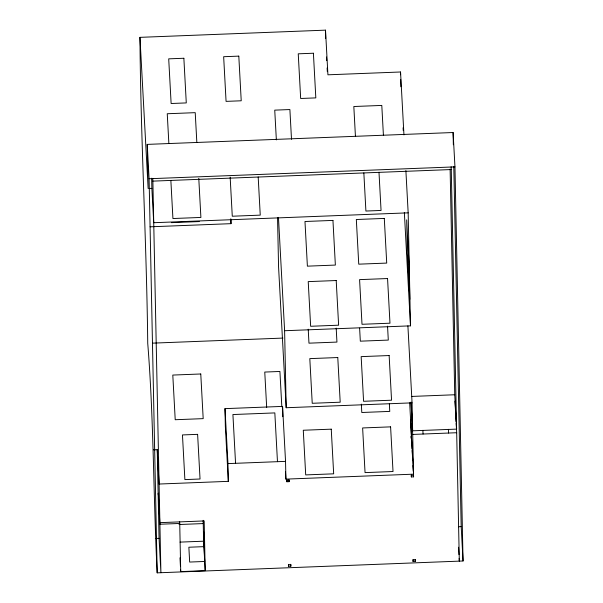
<?xml version="1.0" encoding="UTF-8"?>
<svg xmlns="http://www.w3.org/2000/svg" width="603" height="603" viewBox="0 0 603 603"><rect width="100%" height="100%" fill="white"/><g stroke="black" fill="none" stroke-linecap="round" stroke-linejoin="round"><path stroke-width="0.9" d="M139.949 37.348L148.142 188.505L147.23 144.388L453.094 132.524L454.956 166.88L463.051 560.986L157.187 572.85C153.305 496.375 153.855 419.726 147.735 343.333C146.582 241.283 140.687 139.414 139.949 37.348L325.507 30.15L327.926 74.81L400.543 71.991L403.95 134.906M157.187 572.85L149.092 178.744L454.956 166.88M153.501 449.83L157.232 449.687L159.056 538.351L160.911 572.707L152.876 181.126L451.278 169.549L451.127 166.76M149.069 188.468L151.866 188.362L151.662 178.194M405.879 170.589L408.171 212.844L153.727 222.711L151.866 188.362M171.342 222.65L199.314 221.565M150.057 226.811L231.017 223.668L230.919 219.055M407.899 325.854L412.068 402.857L286.191 407.734L284.608 330.73L410.485 325.846L408.171 212.844M152.431 343.152L282.92 338.087M411.721 396.435L454.745 394.761L450.117 169.051M157.232 449.687L159.094 484.036L228.326 481.352L225.349 426.389L224.987 408.638L282.566 406.399L285.543 461.37L285.905 479.121L413.53 474.169L412.716 434.431L411.005 402.864M411.088 402.043L412.64 430.821L456.607 429.117L451.278 169.549M412.716 434.431L456.682 432.728L456.177 423.442M228.326 481.352L227.964 463.601L285.543 461.37M286.877 481.759L289.101 481.669L289.071 480.086L286.847 480.176L286.877 481.759L286.779 479.875M411.367 476.928L413.59 476.845L413.552 475.262L411.329 475.345L411.367 476.928L411.261 475.043M159.885 522.65L204.176 520.939L205.201 570.657L180.719 571.606L180.621 569.767M179.634 521.618L179.732 523.464L159.916 524.233L158.287 493.194L158.325 494.769M178.993 524.52L203.475 523.57L203.415 520.871M155.325 538.494L159.056 538.351M458.393 526.736L461.189 526.63L453.788 166.383M180.063 542.112L203.603 541.2L203.173 520.329M288.618 566.255L290.842 566.172L290.804 564.589L288.581 564.672L288.618 566.255L288.513 564.393M413.1 561.423L415.324 561.34L415.294 559.757L413.07 559.84L413.1 561.423L412.995 559.561M454.745 394.761L456.607 429.117M454.971 401.153L455.476 410.439M455.574 412.301L456.079 421.58M461.189 526.63L463.051 560.986M458.566 547.2L458.966 554.632M459.169 558.34L459.32 561.129L456.682 432.728M448.391 429.328L448.594 433.037M422.869 430.316L423.065 434.032M403.098 127.783L403.249 130.58M404.349 212.475L410.485 325.846M409.671 402.804L413.53 474.169M412.06 448.624L410.688 423.231L410.764 426.962M412.158 450.509L412.671 459.916M412.98 465.554L413.281 471.199M413.485 474.96L413.59 476.845M415.218 559.478L415.324 561.34M383.41 135.2L381.797 105.427L353.825 106.512L355.431 136.286M387.541 326.133L388.302 340.084L360.323 341.17L359.622 328.145M378.993 172.307L381.058 210.455L365.908 211.042L363.843 172.895M389.357 403.957L389.764 411.404L361.792 412.49L361.333 404.116M326.524 56.983L326.72 60.647M327.12 67.981L327.316 71.651M336.188 328.122L336.941 342.082L308.97 343.167L308.216 329.208M291.505 139.323L289.892 109.55L274.742 110.138L276.355 139.911M278.465 217.359L284.608 330.73M286.191 407.734L278.563 266.888L277.546 217.419M289.003 479.792L289.101 481.669M290.736 564.31L290.842 566.172M285.505 471.667L285.905 479.121M281.827 406.829L279.913 371.471L264.762 372.059L266.677 407.417M277.47 461.679L274.832 412.912L232.916 414.54L235.562 463.308M258.182 176.988L260.247 215.135L232.276 216.221L230.158 177.146M230.761 219.017L231.017 223.668M224.987 408.638L227.964 463.601M196.834 142.436L195.221 112.663L167.25 113.748L168.863 143.522M198.779 178.36L200.897 217.442L172.925 218.527L170.86 180.38M203.332 520.992L203.475 523.57M203.603 541.2L205.201 570.657M179.973 557.798L180.425 566.081M152.725 178.337L152.876 181.126M147.23 144.388L149.092 178.744M453.094 132.524L453.35 144.75M412.068 402.857L412.64 430.821M410.952 436.278L410.99 438.14M410.53 419.432L410.688 426.916M400.543 71.991L400.596 74.764M400.694 79.392L400.844 86.787M325.507 30.15L325.68 38.471M282.566 406.399L282.777 416.681M179.732 523.464L180.719 571.606M183.862 58.257L168.704 58.845L171.124 103.505L186.282 102.917L183.862 58.257M238.803 56.124L223.653 56.712L226.072 101.372L241.223 100.784L238.803 56.124M313.402 53.23L298.244 53.818L300.663 98.477L315.821 97.89L313.402 53.23M332.946 220.412L304.975 221.497L307.387 266.157L335.366 265.071L332.946 220.412M384.299 218.422L356.328 219.507L358.747 264.167L386.719 263.081L384.299 218.422M336.203 280.531L308.223 281.616L310.643 326.276L338.622 325.19L336.203 280.531M387.556 278.541L359.584 279.626L362.004 324.286L389.975 323.2L387.556 278.541M337.778 357.541L309.806 358.627L312.226 403.286L340.198 402.201L337.778 357.541M389.139 355.544L361.159 356.629L363.579 401.289L391.551 400.204L389.139 355.544M200.769 373.981L172.797 375.066L175.217 419.726L203.188 418.64L200.769 373.981M197.618 434.348L182.46 434.936L184.88 479.596L200.038 479.008L197.618 434.348M331.251 429.163L303.279 430.248L305.698 474.908L333.67 473.822L331.251 429.163M390.601 426.864L362.629 427.949L365.049 472.609L393.02 471.523L390.601 426.864M203.897 546.65L188.86 547.23L189.666 562.056L204.703 561.468L203.58 531.379L203.897 546.65M409.098 264.513L406.678 219.854L407.394 254.662L409.814 299.322L409.098 264.513"/></g></svg>
